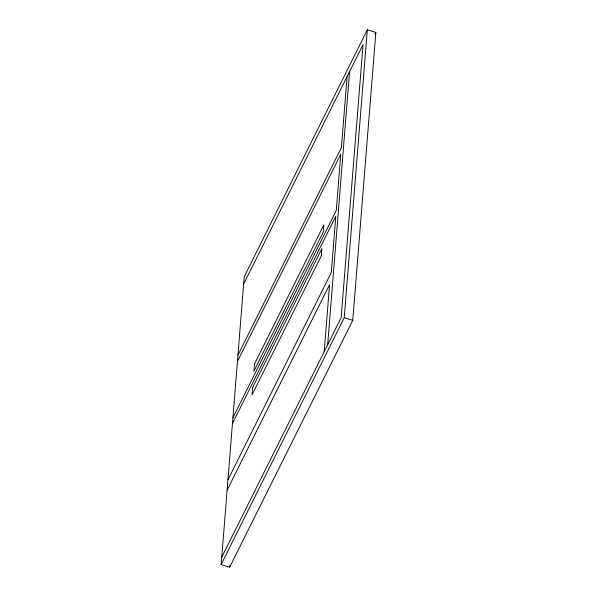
<?xml version="1.0" encoding="UTF-8"?>
<svg xmlns="http://www.w3.org/2000/svg" width="597" height="597" viewBox="0 0 597 597"><rect width="100%" height="100%" fill="white"/><g stroke="black" fill="none" stroke-linecap="round" stroke-linejoin="round"><path stroke-width="0.9" d="M221.151 564.575L244.233 276.709L367.312 29.85L375.849 32.425L352.767 320.29L229.688 567.15L221.151 564.575L344.23 317.708L367.312 29.85M229.688 567.15L229.838 565.314M324.193 351.73L329.574 284.62L227.121 490.107M347.081 76.595L341.38 147.683L237.942 355.155M327.671 344.753L349.573 71.595M243.643 284.068L363.051 44.566L341.148 317.723L221.741 557.217M375.02 34.096L375.849 32.425M237.434 361.491L340.775 154.22L336.26 210.465L232.92 417.736M232.457 423.549L335.798 216.278L331.283 272.523L227.95 479.794M344.23 317.708L352.767 320.29M252.591 387.617L252.009 394.856L321.335 255.807L321.917 248.568L252.591 387.617M254.486 363.969L253.904 371.2L323.231 232.151L323.813 224.912L254.486 363.969"/></g></svg>
